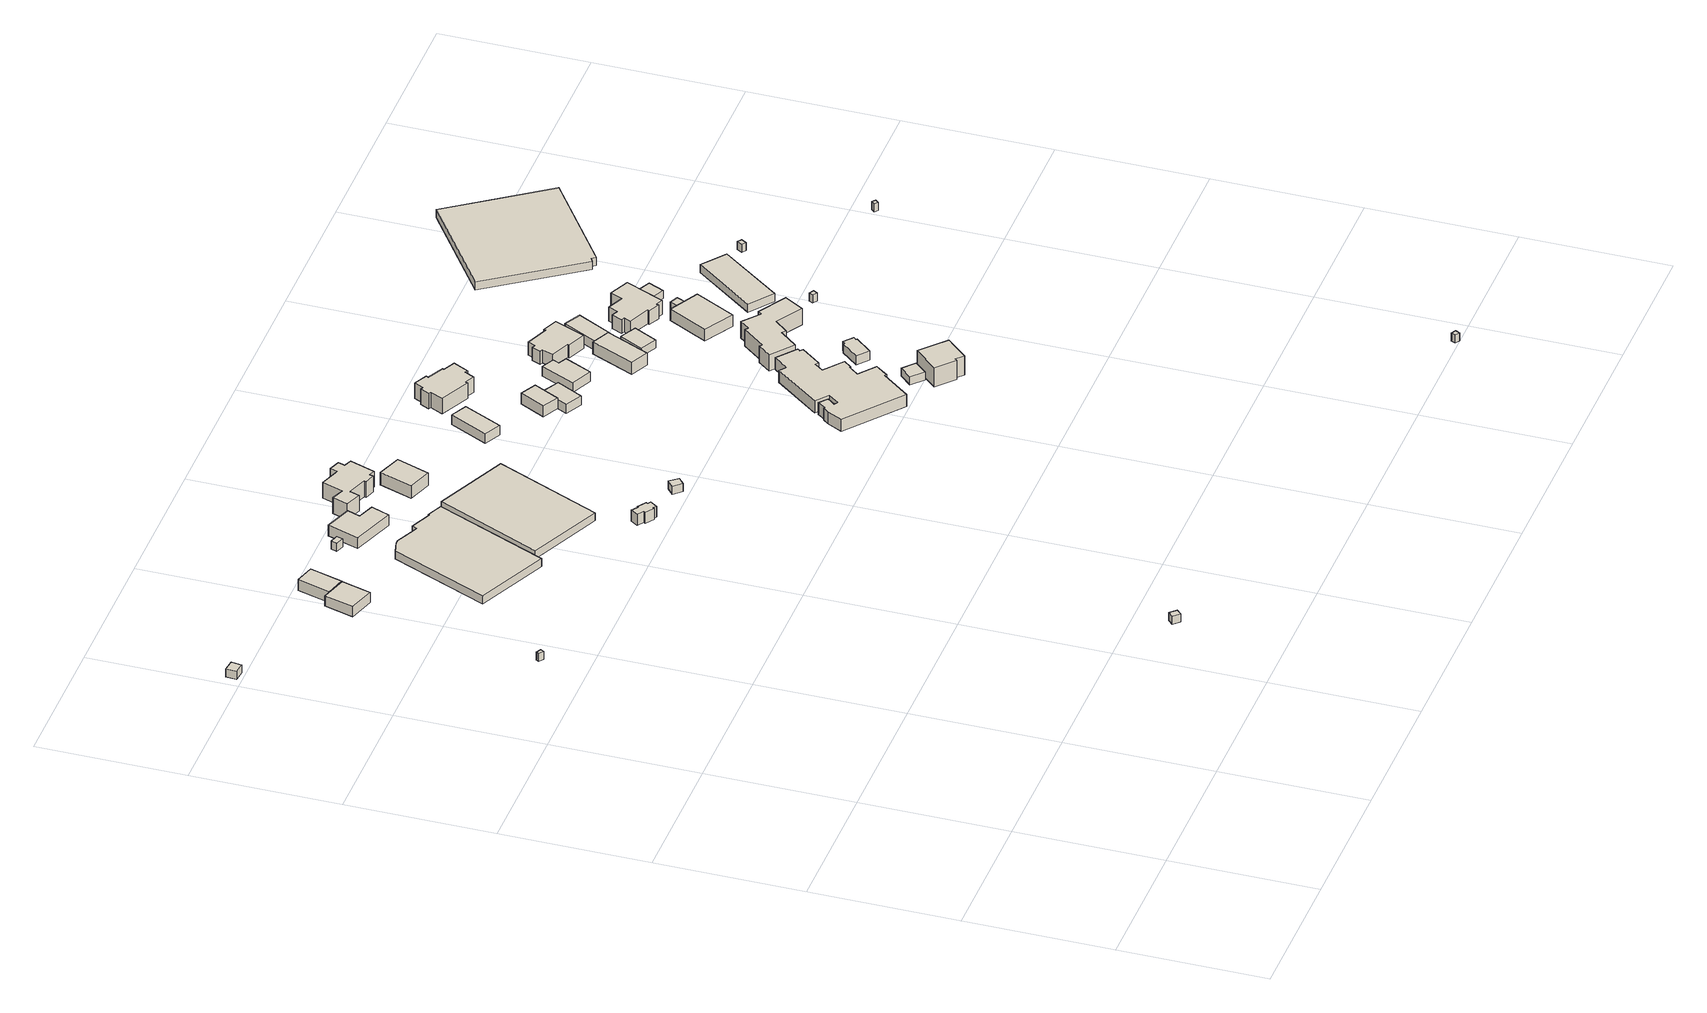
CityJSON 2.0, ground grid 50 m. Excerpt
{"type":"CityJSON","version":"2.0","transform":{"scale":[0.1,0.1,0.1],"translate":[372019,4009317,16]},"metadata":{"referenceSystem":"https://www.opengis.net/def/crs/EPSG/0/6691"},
"CityObjects":{
"building1":{"type":"Building","attributes":{"枝番":1,"利根川水系渡良瀬川洪水浸水想定区域（想定最大規模）.規模":"L2","利根川水系渡良瀬川洪水浸水想定区域（想定最大規模）.浸水ランク":"1","利根川水系渡良瀬川洪水浸水想定区域（想定最大規模）.浸水深":0.11,"利根川水系利根川洪水浸水想定区域（計画規模）.規模":"L1","利根川水系利根川洪水浸水想定区域（計画規模）.浸水ランク":"2","利根川水系利根川洪水浸水想定区域（計画規模）.浸水深":2.23,"利根川水系利根川洪水浸水想定区域（想定最大規模）.規模":"L2","利根川水系利根川洪水浸水想定区域（想定最大規模）.浸水ランク":"3","利根川水系利根川洪水浸水想定区域（想定最大規模）.浸水深":3.31,"BuildingDetails.prefecture":"10","BuildingDetails.city":"10207"},"geometry":[{"type":"Solid","lod":"1","boundaries":[[[[0,1,2,3]],[[2,4,5,3]],[[1,6,4,2]],[[0,7,6,1]],[[3,5,7,0]],[[4,6,7,5]]]]}]},
"building2":{"type":"Building","attributes":{"枝番":1,"利根川水系利根川洪水浸水想定区域（計画規模）.規模":"L1","利根川水系利根川洪水浸水想定区域（計画規模）.浸水ランク":"2","利根川水系利根川洪水浸水想定区域（計画規模）.浸水深":1.95,"利根川水系利根川洪水浸水想定区域（想定最大規模）.規模":"L2","利根川水系利根川洪水浸水想定区域（想定最大規模）.浸水ランク":"3","利根川水系利根川洪水浸水想定区域（想定最大規模）.浸水深":3.02,"usage":"451","BuildingDetails.prefecture":"10","BuildingDetails.city":"10207","BuildingDetails.surveyYear":2016},"geometry":[{"type":"Solid","lod":"1","boundaries":[[[[8,9,10,11]],[[10,12,13,11]],[[9,14,12,10]],[[8,15,14,9]],[[11,13,15,8]],[[12,14,15,13]]]]}]},
"building3":{"type":"Building","attributes":{"枝番":1,"利根川水系利根川洪水浸水想定区域（計画規模）.規模":"L1","利根川水系利根川洪水浸水想定区域（計画規模）.浸水ランク":"2","利根川水系利根川洪水浸水想定区域（計画規模）.浸水深":1.73,"利根川水系利根川洪水浸水想定区域（想定最大規模）.規模":"L2","利根川水系利根川洪水浸水想定区域（想定最大規模）.浸水ランク":"2","利根川水系利根川洪水浸水想定区域（想定最大規模）.浸水深":2.82,"usage":"411","measuredHeight":5.3,"BuildingDetails.prefecture":"10","BuildingDetails.city":"10207","BuildingDetails.surveyYear":2016},"geometry":[{"type":"Solid","lod":"1","boundaries":[[[[16,17,18,19]],[[18,20,21,19]],[[17,22,20,18]],[[16,23,22,17]],[[19,21,23,16]],[[20,22,23,21]]]]}]},
"building4":{"type":"Building","attributes":{"枝番":1,"利根川水系渡良瀬川洪水浸水想定区域（想定最大規模）.規模":"L2","利根川水系渡良瀬川洪水浸水想定区域（想定最大規模）.浸水ランク":"2","利根川水系渡良瀬川洪水浸水想定区域（想定最大規模）.浸水深":1.53,"利根川水系渡良瀬川洪水浸水想定区域（想定最大規模）.継続時間":370.1,"usage":"451","BuildingDetails.prefecture":"10","BuildingDetails.city":"10207","BuildingDetails.surveyYear":2016},"geometry":[{"type":"Solid","lod":"1","boundaries":[[[[24,25,26,27]],[[26,28,29,27]],[[25,30,28,26]],[[24,31,30,25]],[[27,29,31,24]],[[28,30,31,29]]]]}]},
"building5":{"type":"Building","attributes":{"枝番":1,"利根川水系利根川洪水浸水想定区域（計画規模）.規模":"L1","利根川水系利根川洪水浸水想定区域（計画規模）.浸水ランク":"2","利根川水系利根川洪水浸水想定区域（計画規模）.浸水深":1.62,"利根川水系利根川洪水浸水想定区域（想定最大規模）.規模":"L2","利根川水系利根川洪水浸水想定区域（想定最大規模）.浸水ランク":"2","利根川水系利根川洪水浸水想定区域（想定最大規模）.浸水深":2.72,"usage":"411","measuredHeight":4.6,"BuildingDetails.prefecture":"10","BuildingDetails.city":"10207","BuildingDetails.surveyYear":2016},"geometry":[{"type":"Solid","lod":"1","boundaries":[[[[32,33,34,35]],[[34,36,37,35]],[[33,38,36,34]],[[32,39,38,33]],[[35,37,39,32]],[[36,38,39,37]]]]}]},
"building6":{"type":"Building","attributes":{"枝番":1,"利根川水系利根川洪水浸水想定区域（計画規模）.規模":"L1","利根川水系利根川洪水浸水想定区域（計画規模）.浸水ランク":"2","利根川水系利根川洪水浸水想定区域（計画規模）.浸水深":2.03,"利根川水系利根川洪水浸水想定区域（想定最大規模）.規模":"L2","利根川水系利根川洪水浸水想定区域（想定最大規模）.浸水ランク":"3","利根川水系利根川洪水浸水想定区域（想定最大規模）.浸水深":3.12,"BuildingDetails.prefecture":"10","BuildingDetails.city":"10207"},"geometry":[{"type":"Solid","lod":"1","boundaries":[[[[40,41,42,43,44,45,46,47,48,49]],[[48,50,51,49]],[[47,52,50,48]],[[46,53,52,47]],[[45,54,53,46]],[[44,55,54,45]],[[43,56,55,44]],[[42,57,56,43]],[[41,58,57,42]],[[40,59,58,41]],[[49,51,59,40]],[[50,52,53,54,55,56,57,58,59,51]]]]}]},
"building7":{"type":"Building","attributes":{"枝番":1,"利根川水系利根川洪水浸水想定区域（計画規模）.規模":"L1","利根川水系利根川洪水浸水想定区域（計画規模）.浸水ランク":"2","利根川水系利根川洪水浸水想定区域（計画規模）.浸水深":1.72,"利根川水系利根川洪水浸水想定区域（想定最大規模）.規模":"L2","利根川水系利根川洪水浸水想定区域（想定最大規模）.浸水ランク":"2","利根川水系利根川洪水浸水想定区域（想定最大規模）.浸水深":2.81,"BuildingDetails.prefecture":"10","BuildingDetails.city":"10207"},"geometry":[{"type":"Solid","lod":"1","boundaries":[[[[60,61,62,63]],[[62,64,65,63]],[[61,66,64,62]],[[60,67,66,61]],[[63,65,67,60]],[[64,66,67,65]]]]}]},
"building8":{"type":"Building","attributes":{"枝番":1,"利根川水系利根川洪水浸水想定区域（計画規模）.規模":"L1","利根川水系利根川洪水浸水想定区域（計画規模）.浸水ランク":"2","利根川水系利根川洪水浸水想定区域（計画規模）.浸水深":1.81,"利根川水系利根川洪水浸水想定区域（想定最大規模）.規模":"L2","利根川水系利根川洪水浸水想定区域（想定最大規模）.浸水ランク":"2","利根川水系利根川洪水浸水想定区域（想定最大規模）.浸水深":2.92,"usage":"411","measuredHeight":7.3,"BuildingDetails.prefecture":"10","BuildingDetails.city":"10207","BuildingDetails.surveyYear":2016},"geometry":[{"type":"Solid","lod":"1","boundaries":[[[[68,69,70,71,72,73]],[[72,74,75,73]],[[71,76,74,72]],[[70,77,76,71]],[[69,78,77,70]],[[68,79,78,69]],[[73,75,79,68]],[[74,76,77,78,79,75]]]]}]},
"building9":{"type":"Building","attributes":{"枝番":1,"利根川水系渡良瀬川洪水浸水想定区域（想定最大規模）.規模":"L2","利根川水系渡良瀬川洪水浸水想定区域（想定最大規模）.浸水ランク":"1","利根川水系渡良瀬川洪水浸水想定区域（想定最大規模）.浸水深":0.14,"利根川水系利根川洪水浸水想定区域（計画規模）.規模":"L1","利根川水系利根川洪水浸水想定区域（計画規模）.浸水ランク":"2","利根川水系利根川洪水浸水想定区域（計画規模）.浸水深":2.43,"利根川水系利根川洪水浸水想定区域（想定最大規模）.規模":"L2","利根川水系利根川洪水浸水想定区域（想定最大規模）.浸水ランク":"3","利根川水系利根川洪水浸水想定区域（想定最大規模）.浸水深":3.51,"usage":"422","measuredHeight":4.5,"BuildingDetails.prefecture":"10","BuildingDetails.city":"10207","BuildingDetails.surveyYear":2016},"geometry":[{"type":"Solid","lod":"1","boundaries":[[[[80,81,82,83,84,85,86,87,88,89,90,91]],[[90,92,93,91]],[[89,94,92,90]],[[88,95,94,89]],[[87,96,95,88]],[[86,97,96,87]],[[85,98,97,86]],[[84,99,98,85]],[[83,100,99,84]],[[82,101,100,83]],[[81,102,101,82]],[[80,103,102,81]],[[91,93,103,80]],[[92,94,95,96,97,98,99,100,101,102,103,93]]]]}]},
"building10":{"type":"Building","attributes":{"枝番":1,"利根川水系渡良瀬川洪水浸水想定区域（想定最大規模）.規模":"L2","利根川水系渡良瀬川洪水浸水想定区域（想定最大規模）.浸水ランク":"1","利根川水系渡良瀬川洪水浸水想定区域（想定最大規模）.浸水深":0.04,"利根川水系利根川洪水浸水想定区域（計画規模）.規模":"L1","利根川水系利根川洪水浸水想定区域（計画規模）.浸水ランク":"2","利根川水系利根川洪水浸水想定区域（計画規模）.浸水深":2.12,"利根川水系利根川洪水浸水想定区域（想定最大規模）.規模":"L2","利根川水系利根川洪水浸水想定区域（想定最大規模）.浸水ランク":"3","利根川水系利根川洪水浸水想定区域（想定最大規模）.浸水深":3.21,"measuredHeight":3.3,"BuildingDetails.prefecture":"10","BuildingDetails.city":"10207"},"geometry":[{"type":"Solid","lod":"1","boundaries":[[[[104,105,106,107]],[[106,108,109,107]],[[105,110,108,106]],[[104,111,110,105]],[[107,109,111,104]],[[108,110,111,109]]]]}]},
"building11":{"type":"Building","attributes":{"枝番":1,"利根川水系利根川洪水浸水想定区域（計画規模）.規模":"L1","利根川水系利根川洪水浸水想定区域（計画規模）.浸水ランク":"2","利根川水系利根川洪水浸水想定区域（計画規模）.浸水深":1.81,"利根川水系利根川洪水浸水想定区域（想定最大規模）.規模":"L2","利根川水系利根川洪水浸水想定区域（想定最大規模）.浸水ランク":"2","利根川水系利根川洪水浸水想定区域（想定最大規模）.浸水深":2.92,"usage":"411","measuredHeight":7.1,"BuildingDetails.prefecture":"10","BuildingDetails.city":"10207","BuildingDetails.surveyYear":2016},"geometry":[{"type":"Solid","lod":"1","boundaries":[[[[112,113,114,115,116,117,118,119,120,121,122,123,124,125,126,127]],[[126,128,129,127]],[[125,130,128,126]],[[124,131,130,125]],[[123,132,131,124]],[[122,133,132,123]],[[121,134,133,122]],[[120,135,134,121]],[[119,136,135,120]],[[118,137,136,119]],[[117,138,137,118]],[[116,139,138,117]],[[115,140,139,116]],[[114,141,140,115]],[[113,142,141,114]],[[112,143,142,113]],[[127,129,143,112]],[[128,130,131,132,133,134,135,136,137,138,139,140,141,142,143,129]]]]}]},
"building12":{"type":"Building","attributes":{"枝番":1,"利根川水系渡良瀬川洪水浸水想定区域（想定最大規模）.規模":"L2","利根川水系渡良瀬川洪水浸水想定区域（想定最大規模）.浸水ランク":"1","利根川水系渡良瀬川洪水浸水想定区域（想定最大規模）.浸水深":0.24,"利根川水系利根川洪水浸水想定区域（計画規模）.規模":"L1","利根川水系利根川洪水浸水想定区域（計画規模）.浸水ランク":"2","利根川水系利根川洪水浸水想定区域（計画規模）.浸水深":2.53,"利根川水系利根川洪水浸水想定区域（想定最大規模）.規模":"L2","利根川水系利根川洪水浸水想定区域（想定最大規模）.浸水ランク":"3","利根川水系利根川洪水浸水想定区域（想定最大規模）.浸水深":3.61,"利根川水系谷田川洪水浸水想定区域（想定最大規模）.規模":"L2","BuildingDetails.prefecture":"10","BuildingDetails.city":"10207"},"geometry":[{"type":"Solid","lod":"1","boundaries":[[[[144,145,146,147]],[[146,148,149,147]],[[145,150,148,146]],[[144,151,150,145]],[[147,149,151,144]],[[148,150,151,149]]]]}]},
"building13":{"type":"Building","attributes":{"枝番":1,"利根川水系利根川洪水浸水想定区域（計画規模）.規模":"L1","利根川水系利根川洪水浸水想定区域（計画規模）.浸水ランク":"2","利根川水系利根川洪水浸水想定区域（計画規模）.浸水深":2.01,"利根川水系利根川洪水浸水想定区域（想定最大規模）.規模":"L2","利根川水系利根川洪水浸水想定区域（想定最大規模）.浸水ランク":"3","利根川水系利根川洪水浸水想定区域（想定最大規模）.浸水深":3.12,"usage":"411","measuredHeight":5.3,"BuildingDetails.prefecture":"10","BuildingDetails.city":"10207","BuildingDetails.surveyYear":2016},"geometry":[{"type":"Solid","lod":"1","boundaries":[[[[152,153,154,155]],[[154,156,157,155]],[[153,158,156,154]],[[152,159,158,153]],[[155,157,159,152]],[[156,158,159,157]]]]}]},
"building14":{"type":"Building","attributes":{"枝番":1,"利根川水系渡良瀬川洪水浸水想定区域（想定最大規模）.規模":"L2","利根川水系渡良瀬川洪水浸水想定区域（想定最大規模）.浸水ランク":"1","利根川水系渡良瀬川洪水浸水想定区域（想定最大規模）.浸水深":0.03,"利根川水系利根川洪水浸水想定区域（計画規模）.規模":"L1","利根川水系利根川洪水浸水想定区域（計画規模）.浸水ランク":"2","利根川水系利根川洪水浸水想定区域（計画規模）.浸水深":2.31,"利根川水系利根川洪水浸水想定区域（想定最大規模）.規模":"L2","利根川水系利根川洪水浸水想定区域（想定最大規模）.浸水ランク":"3","利根川水系利根川洪水浸水想定区域（想定最大規模）.浸水深":3.42,"usage":"411","measuredHeight":3.7,"BuildingDetails.prefecture":"10","BuildingDetails.city":"10207","BuildingDetails.surveyYear":2016},"geometry":[{"type":"Solid","lod":"1","boundaries":[[[[160,161,162,163]],[[162,164,165,163]],[[161,166,164,162]],[[160,167,166,161]],[[163,165,167,160]],[[164,166,167,165]]]]}]},
"building15":{"type":"Building","attributes":{"枝番":1,"利根川水系渡良瀬川洪水浸水想定区域（想定最大規模）.規模":"L2","利根川水系渡良瀬川洪水浸水想定区域（想定最大規模）.浸水ランク":"1","利根川水系渡良瀬川洪水浸水想定区域（想定最大規模）.浸水深":0.03,"利根川水系利根川洪水浸水想定区域（計画規模）.規模":"L1","利根川水系利根川洪水浸水想定区域（計画規模）.浸水ランク":"2","利根川水系利根川洪水浸水想定区域（計画規模）.浸水深":2.3,"利根川水系利根川洪水浸水想定区域（想定最大規模）.規模":"L2","利根川水系利根川洪水浸水想定区域（想定最大規模）.浸水ランク":"3","利根川水系利根川洪水浸水想定区域（想定最大規模）.浸水深":3.41,"usage":"451","measuredHeight":4.8,"BuildingDetails.prefecture":"10","BuildingDetails.city":"10207","BuildingDetails.surveyYear":2016},"geometry":[{"type":"Solid","lod":"1","boundaries":[[[[168,169,170,171]],[[170,172,173,171]],[[169,174,172,170]],[[168,175,174,169]],[[171,173,175,168]],[[172,174,175,173]]]]}]},
"building16":{"type":"Building","attributes":{"枝番":1,"利根川水系渡良瀬川洪水浸水想定区域（想定最大規模）.規模":"L2","利根川水系渡良瀬川洪水浸水想定区域（想定最大規模）.浸水ランク":"1","利根川水系渡良瀬川洪水浸水想定区域（想定最大規模）.浸水深":0.03,"利根川水系利根川洪水浸水想定区域（計画規模）.規模":"L1","利根川水系利根川洪水浸水想定区域（計画規模）.浸水ランク":"2","利根川水系利根川洪水浸水想定区域（計画規模）.浸水深":2.31,"利根川水系利根川洪水浸水想定区域（想定最大規模）.規模":"L2","利根川水系利根川洪水浸水想定区域（想定最大規模）.浸水ランク":"3","利根川水系利根川洪水浸水想定区域（想定最大規模）.浸水深":3.41,"usage":"451","measuredHeight":3.8,"BuildingDetails.prefecture":"10","BuildingDetails.city":"10207","BuildingDetails.surveyYear":2016},"geometry":[{"type":"Solid","lod":"1","boundaries":[[[[176,177,178,179]],[[178,180,181,179]],[[177,182,180,178]],[[176,183,182,177]],[[179,181,183,176]],[[180,182,183,181]]]]}]},
"building17":{"type":"Building","attributes":{"枝番":1,"利根川水系渡良瀬川洪水浸水想定区域（想定最大規模）.規模":"L2","利根川水系渡良瀬川洪水浸水想定区域（想定最大規模）.浸水ランク":"1","利根川水系渡良瀬川洪水浸水想定区域（想定最大規模）.浸水深":0.03,"利根川水系利根川洪水浸水想定区域（計画規模）.規模":"L1","利根川水系利根川洪水浸水想定区域（計画規模）.浸水ランク":"2","利根川水系利根川洪水浸水想定区域（計画規模）.浸水深":2,"利根川水系利根川洪水浸水想定区域（想定最大規模）.規模":"L2","利根川水系利根川洪水浸水想定区域（想定最大規模）.浸水ランク":"3","利根川水系利根川洪水浸水想定区域（想定最大規模）.浸水深":3.12,"usage":"411","measuredHeight":7.6,"BuildingDetails.prefecture":"10","BuildingDetails.city":"10207","BuildingDetails.surveyYear":2016},"geometry":[{"type":"Solid","lod":"1","boundaries":[[[[184,185,186,187,188,189,190,191,192,193,194,195,196,197,198,199]],[[198,200,201,199]],[[197,202,200,198]],[[196,203,202,197]],[[195,204,203,196]],[[194,205,204,195]],[[193,206,205,194]],[[192,207,206,193]],[[191,208,207,192]],[[190,209,208,191]],[[189,210,209,190]],[[188,211,210,189]],[[187,212,211,188]],[[186,213,212,187]],[[185,214,213,186]],[[184,215,214,185]],[[199,201,215,184]],[[200,202,203,204,205,206,207,208,209,210,211,212,213,214,215,201]]]]}]},
"building18":{"type":"Building","attributes":{"枝番":1,"利根川水系渡良瀬川洪水浸水想定区域（想定最大規模）.規模":"L2","利根川水系渡良瀬川洪水浸水想定区域（想定最大規模）.浸水ランク":"2","利根川水系渡良瀬川洪水浸水想定区域（想定最大規模）.浸水深":1.12,"利根川水系渡良瀬川洪水浸水想定区域（想定最大規模）.継続時間":36.6,"利根川水系利根川洪水浸水想定区域（計画規模）.規模":"L1","利根川水系利根川洪水浸水想定区域（計画規模）.浸水ランク":"3","利根川水系利根川洪水浸水想定区域（計画規模）.浸水深":3.42,"利根川水系利根川洪水浸水想定区域（想定最大規模）.規模":"L2","利根川水系利根川洪水浸水想定区域（想定最大規模）.浸水ランク":"3","利根川水系利根川洪水浸水想定区域（想定最大規模）.浸水深":4.51,"利根川水系谷田川洪水浸水想定区域（想定最大規模）.規模":"L2","利根川水系谷田川洪水浸水想定区域（想定最大規模）.浸水ランク":"2","利根川水系谷田川洪水浸水想定区域（想定最大規模）.浸水深":0.757,"利根川水系谷田川洪水浸水想定区域（想定最大規模）.継続時間":6.2,"usage":"411","measuredHeight":7,"BuildingDetails.prefecture":"10","BuildingDetails.city":"10207","BuildingDetails.surveyYear":2016},"geometry":[{"type":"Solid","lod":"1","boundaries":[[[[216,217,218,219,220,221,222,223,224,225,226,227,228,229,230,231,232,233,234,235,236,237,238,239,240,241,242]],[[241,243,244,242]],[[240,245,243,241]],[[239,246,245,240]],[[238,247,246,239]],[[237,248,247,238]],[[236,249,248,237]],[[235,250,249,236]],[[234,251,250,235]],[[233,252,251,234]],[[232,253,252,233]],[[231,254,253,232]],[[230,255,254,231]],[[229,256,255,230]],[[228,257,256,229]],[[227,258,257,228]],[[226,259,258,227]],[[225,260,259,226]],[[224,261,260,225]],[[223,262,261,224]],[[222,263,262,223]],[[221,264,263,222]],[[220,265,264,221]],[[219,266,265,220]],[[218,267,266,219]],[[217,268,267,218]],[[216,269,268,217]],[[242,244,269,216]],[[243,245,246,247,248,249,250,251,252,253,254,255,256,257,258,259,260,261,262,263,264,265,266,267,268,269,244]]]]}]},
"building19":{"type":"Building","attributes":{"枝番":1,"利根川水系渡良瀬川洪水浸水想定区域（想定最大規模）.規模":"L2","利根川水系渡良瀬川洪水浸水想定区域（想定最大規模）.浸水ランク":"1","利根川水系渡良瀬川洪水浸水想定区域（想定最大規模）.浸水深":0.13,"利根川水系利根川洪水浸水想定区域（計画規模）.規模":"L1","利根川水系利根川洪水浸水想定区域（計画規模）.浸水ランク":"2","利根川水系利根川洪水浸水想定区域（計画規模）.浸水深":2.21,"利根川水系利根川洪水浸水想定区域（想定最大規模）.規模":"L2","利根川水系利根川洪水浸水想定区域（想定最大規模）.浸水ランク":"3","利根川水系利根川洪水浸水想定区域（想定最大規模）.浸水深":3.31,"usage":"411","measuredHeight":4.4,"BuildingDetails.prefecture":"10","BuildingDetails.city":"10207","BuildingDetails.surveyYear":2016},"geometry":[{"type":"Solid","lod":"1","boundaries":[[[[270,271,272,273,274,275]],[[274,276,277,275]],[[273,278,276,274]],[[272,279,278,273]],[[271,280,279,272]],[[270,281,280,271]],[[275,277,281,270]],[[276,278,279,280,281,277]]]]}]},
"building20":{"type":"Building","attributes":{"枝番":1,"利根川水系渡良瀬川洪水浸水想定区域（想定最大規模）.規模":"L2","利根川水系渡良瀬川洪水浸水想定区域（想定最大規模）.浸水ランク":"2","利根川水系渡良瀬川洪水浸水想定区域（想定最大規模）.浸水深":1.12,"利根川水系渡良瀬川洪水浸水想定区域（想定最大規模）.継続時間":94.9,"利根川水系利根川洪水浸水想定区域（計画規模）.規模":"L1","利根川水系利根川洪水浸水想定区域（計画規模）.浸水ランク":"3","利根川水系利根川洪水浸水想定区域（計画規模）.浸水深":3.42,"利根川水系利根川洪水浸水想定区域（想定最大規模）.規模":"L2","利根川水系利根川洪水浸水想定区域（想定最大規模）.浸水ランク":"3","利根川水系利根川洪水浸水想定区域（想定最大規模）.浸水深":4.51,"利根川水系谷田川洪水浸水想定区域（想定最大規模）.規模":"L2","利根川水系谷田川洪水浸水想定区域（想定最大規模）.浸水ランク":"2","利根川水系谷田川洪水浸水想定区域（想定最大規模）.浸水深":0.757,"利根川水系谷田川洪水浸水想定区域（想定最大規模）.継続時間":18.5,"measuredHeight":3.1,"BuildingDetails.prefecture":"10","BuildingDetails.city":"10207"},"geometry":[{"type":"Solid","lod":"1","boundaries":[[[[282,283,284,285]],[[284,286,287,285]],[[283,288,286,284]],[[282,289,288,283]],[[285,287,289,282]],[[286,288,289,287]]]]}]},
"building21":{"type":"Building","attributes":{"枝番":1,"利根川水系渡良瀬川洪水浸水想定区域（想定最大規模）.規模":"L2","利根川水系渡良瀬川洪水浸水想定区域（想定最大規模）.浸水ランク":"2","利根川水系渡良瀬川洪水浸水想定区域（想定最大規模）.浸水深":1.23,"利根川水系渡良瀬川洪水浸水想定区域（想定最大規模）.継続時間":94.9,"利根川水系利根川洪水浸水想定区域（計画規模）.規模":"L1","利根川水系利根川洪水浸水想定区域（計画規模）.浸水ランク":"3","利根川水系利根川洪水浸水想定区域（計画規模）.浸水深":3.52,"利根川水系利根川洪水浸水想定区域（想定最大規模）.規模":"L2","利根川水系利根川洪水浸水想定区域（想定最大規模）.浸水ランク":"3","利根川水系利根川洪水浸水想定区域（想定最大規模）.浸水深":4.61,"利根川水系谷田川洪水浸水想定区域（想定最大規模）.規模":"L2","利根川水系谷田川洪水浸水想定区域（想定最大規模）.浸水ランク":"2","利根川水系谷田川洪水浸水想定区域（想定最大規模）.浸水深":0.857,"利根川水系谷田川洪水浸水想定区域（想定最大規模）.継続時間":18.5,"usage":"411","measuredHeight":8.6,"BuildingDetails.prefecture":"10","BuildingDetails.city":"10207","BuildingDetails.surveyYear":2016},"geometry":[{"type":"Solid","lod":"1","boundaries":[[[[290,291,292,293,294,295]],[[294,296,297,295]],[[293,298,296,294]],[[292,299,298,293]],[[291,300,299,292]],[[290,301,300,291]],[[295,297,301,290]],[[296,298,299,300,301,297]]]]}]},
"building22":{"type":"Building","attributes":{"枝番":1,"利根川水系渡良瀬川洪水浸水想定区域（想定最大規模）.規模":"L2","利根川水系渡良瀬川洪水浸水想定区域（想定最大規模）.浸水ランク":"1","利根川水系渡良瀬川洪水浸水想定区域（想定最大規模）.浸水深":0.13,"利根川水系利根川洪水浸水想定区域（計画規模）.規模":"L1","利根川水系利根川洪水浸水想定区域（計画規模）.浸水ランク":"2","利根川水系利根川洪水浸水想定区域（計画規模）.浸水深":2.4,"利根川水系利根川洪水浸水想定区域（想定最大規模）.規模":"L2","利根川水系利根川洪水浸水想定区域（想定最大規模）.浸水ランク":"3","利根川水系利根川洪水浸水想定区域（想定最大規模）.浸水深":3.52,"usage":"411","measuredHeight":6.2,"BuildingDetails.prefecture":"10","BuildingDetails.city":"10207","BuildingDetails.surveyYear":2016},"geometry":[{"type":"Solid","lod":"1","boundaries":[[[[302,303,304,305]],[[304,306,307,305]],[[303,308,306,304]],[[302,309,308,303]],[[305,307,309,302]],[[306,308,309,307]]]]}]},
"building23":{"type":"Building","attributes":{"枝番":1,"利根川水系渡良瀬川洪水浸水想定区域（想定最大規模）.規模":"L2","利根川水系渡良瀬川洪水浸水想定区域（想定最大規模）.浸水ランク":"1","利根川水系渡良瀬川洪水浸水想定区域（想定最大規模）.浸水深":0.03,"利根川水系利根川洪水浸水想定区域（計画規模）.規模":"L1","利根川水系利根川洪水浸水想定区域（計画規模）.浸水ランク":"2","利根川水系利根川洪水浸水想定区域（計画規模）.浸水深":1.8,"利根川水系利根川洪水浸水想定区域（想定最大規模）.規模":"L2","利根川水系利根川洪水浸水想定区域（想定最大規模）.浸水ランク":"2","利根川水系利根川洪水浸水想定区域（想定最大規模）.浸水深":2.92,"usage":"411","measuredHeight":6.7,"BuildingDetails.prefecture":"10","BuildingDetails.city":"10207","BuildingDetails.surveyYear":2016},"geometry":[{"type":"Solid","lod":"1","boundaries":[[[[310,311,312,313,314,315,316,317,318,319,320,321]],[[320,322,323,321]],[[319,324,322,320]],[[318,325,324,319]],[[317,326,325,318]],[[316,327,326,317]],[[315,328,327,316]],[[314,329,328,315]],[[313,330,329,314]],[[312,331,330,313]],[[311,332,331,312]],[[310,333,332,311]],[[321,323,333,310]],[[322,324,325,326,327,328,329,330,331,332,333,323]]]]}]},
"building24":{"type":"Building","attributes":{"枝番":1,"利根川水系渡良瀬川洪水浸水想定区域（想定最大規模）.規模":"L2","利根川水系渡良瀬川洪水浸水想定区域（想定最大規模）.浸水ランク":"2","利根川水系渡良瀬川洪水浸水想定区域（想定最大規模）.浸水深":1.33,"利根川水系渡良瀬川洪水浸水想定区域（想定最大規模）.継続時間":88.7,"利根川水系利根川洪水浸水想定区域（計画規模）.規模":"L1","利根川水系利根川洪水浸水想定区域（計画規模）.浸水ランク":"3","利根川水系利根川洪水浸水想定区域（計画規模）.浸水深":3.62,"利根川水系利根川洪水浸水想定区域（想定最大規模）.規模":"L2","利根川水系利根川洪水浸水想定区域（想定最大規模）.浸水ランク":"3","利根川水系利根川洪水浸水想定区域（想定最大規模）.浸水深":4.71,"利根川水系谷田川洪水浸水想定区域（想定最大規模）.規模":"L2","利根川水系谷田川洪水浸水想定区域（想定最大規模）.浸水ランク":"2","利根川水系谷田川洪水浸水想定区域（想定最大規模）.浸水深":0.957,"利根川水系谷田川洪水浸水想定区域（想定最大規模）.継続時間":17.7,"usage":"411","measuredHeight":3.8,"BuildingDetails.prefecture":"10","BuildingDetails.city":"10207","BuildingDetails.surveyYear":2016},"geometry":[{"type":"Solid","lod":"1","boundaries":[[[[334,335,336,337,338,339,340,341]],[[340,342,343,341]],[[339,344,342,340]],[[338,345,344,339]],[[337,346,345,338]],[[336,347,346,337]],[[335,348,347,336]],[[334,349,348,335]],[[341,343,349,334]],[[342,344,345,346,347,348,349,343]]]]}]},
"building25":{"type":"Building","attributes":{"枝番":1,"利根川水系渡良瀬川洪水浸水想定区域（想定最大規模）.規模":"L2","利根川水系渡良瀬川洪水浸水想定区域（想定最大規模）.浸水ランク":"1","利根川水系渡良瀬川洪水浸水想定区域（想定最大規模）.浸水深":0.13,"利根川水系利根川洪水浸水想定区域（計画規模）.規模":"L1","利根川水系利根川洪水浸水想定区域（計画規模）.浸水ランク":"2","利根川水系利根川洪水浸水想定区域（計画規模）.浸水深":2.4,"利根川水系利根川洪水浸水想定区域（想定最大規模）.規模":"L2","利根川水系利根川洪水浸水想定区域（想定最大規模）.浸水ランク":"3","利根川水系利根川洪水浸水想定区域（想定最大規模）.浸水深":3.51,"usage":"411","measuredHeight":3.2,"BuildingDetails.prefecture":"10","BuildingDetails.city":"10207","BuildingDetails.surveyYear":2016},"geometry":[{"type":"Solid","lod":"1","boundaries":[[[[350,351,352,353]],[[352,354,355,353]],[[351,356,354,352]],[[350,357,356,351]],[[353,355,357,350]],[[354,356,357,355]]]]}]},
"building26":{"type":"Building","attributes":{"枝番":1,"利根川水系渡良瀬川洪水浸水想定区域（想定最大規模）.規模":"L2","利根川水系渡良瀬川洪水浸水想定区域（想定最大規模）.浸水ランク":"1","利根川水系渡良瀬川洪水浸水想定区域（想定最大規模）.浸水深":0.03,"利根川水系利根川洪水浸水想定区域（計画規模）.規模":"L1","利根川水系利根川洪水浸水想定区域（計画規模）.浸水ランク":"2","利根川水系利根川洪水浸水想定区域（計画規模）.浸水深":2.2,"利根川水系利根川洪水浸水想定区域（想定最大規模）.規模":"L2","利根川水系利根川洪水浸水想定区域（想定最大規模）.浸水ランク":"3","利根川水系利根川洪水浸水想定区域（想定最大規模）.浸水深":3.31,"usage":"411","measuredHeight":4.1,"BuildingDetails.prefecture":"10","BuildingDetails.city":"10207","BuildingDetails.surveyYear":2016},"geometry":[{"type":"Solid","lod":"1","boundaries":[[[[358,359,360,361]],[[360,362,363,361]],[[359,364,362,360]],[[358,365,364,359]],[[361,363,365,358]],[[362,364,365,363]]]]}]},
"building27":{"type":"Building","attributes":{"枝番":1,"利根川水系渡良瀬川洪水浸水想定区域（想定最大規模）.規模":"L2","利根川水系渡良瀬川洪水浸水想定区域（想定最大規模）.浸水ランク":"2","利根川水系渡良瀬川洪水浸水想定区域（想定最大規模）.浸水深":1.12,"利根川水系渡良瀬川洪水浸水想定区域（想定最大規模）.継続時間":15.6,"利根川水系利根川洪水浸水想定区域（計画規模）.規模":"L1","利根川水系利根川洪水浸水想定区域（計画規模）.浸水ランク":"3","利根川水系利根川洪水浸水想定区域（計画規模）.浸水深":3.41,"利根川水系利根川洪水浸水想定区域（想定最大規模）.規模":"L2","利根川水系利根川洪水浸水想定区域（想定最大規模）.浸水ランク":"3","利根川水系利根川洪水浸水想定区域（想定最大規模）.浸水深":4.51,"利根川水系谷田川洪水浸水想定区域（想定最大規模）.規模":"L2","利根川水系谷田川洪水浸水想定区域（想定最大規模）.浸水ランク":"2","利根川水系谷田川洪水浸水想定区域（想定最大規模）.浸水深":0.757,"usage":"401","measuredHeight":8.3,"BuildingDetails.prefecture":"10","BuildingDetails.city":"10207","BuildingDetails.surveyYear":2016},"geometry":[{"type":"Solid","lod":"1","boundaries":[[[[366,367,368,369,370,371,372,373,374,375,376,377,378,379]],[[378,380,381,379]],[[377,382,380,378]],[[376,383,382,377]],[[375,384,383,376]],[[374,385,384,375]],[[373,386,385,374]],[[372,387,386,373]],[[371,388,387,372]],[[370,389,388,371]],[[369,390,389,370]],[[368,391,390,369]],[[367,392,391,368]],[[366,393,392,367]],[[379,381,393,366]],[[380,382,383,384,385,386,387,388,389,390,391,392,393,381]]]]}]},
"building28":{"type":"Building","attributes":{"枝番":1,"利根川水系渡良瀬川洪水浸水想定区域（想定最大規模）.規模":"L2","利根川水系渡良瀬川洪水浸水想定区域（想定最大規模）.浸水ランク":"2","利根川水系渡良瀬川洪水浸水想定区域（想定最大規模）.浸水深":1.63,"利根川水系渡良瀬川洪水浸水想定区域（想定最大規模）.継続時間":159.4,"利根川水系利根川洪水浸水想定区域（計画規模）.規模":"L1","利根川水系利根川洪水浸水想定区域（計画規模）.浸水ランク":"3","利根川水系利根川洪水浸水想定区域（計画規模）.浸水深":3.92,"利根川水系利根川洪水浸水想定区域（想定最大規模）.規模":"L2","利根川水系利根川洪水浸水想定区域（想定最大規模）.浸水ランク":"4","利根川水系利根川洪水浸水想定区域（想定最大規模）.浸水深":5.01,"利根川水系谷田川洪水浸水想定区域（想定最大規模）.規模":"L2","利根川水系谷田川洪水浸水想定区域（想定最大規模）.浸水ランク":"2","利根川水系谷田川洪水浸水想定区域（想定最大規模）.浸水深":1.26,"利根川水系谷田川洪水浸水想定区域（想定最大規模）.継続時間":333.1,"usage":"451","BuildingDetails.prefecture":"10","BuildingDetails.city":"10207","BuildingDetails.surveyYear":2016},"geometry":[{"type":"Solid","lod":"1","boundaries":[[[[394,395,396,397]],[[396,398,399,397]],[[395,400,398,396]],[[394,401,400,395]],[[397,399,401,394]],[[398,400,401,399]]]]}]},
"building29":{"type":"Building","attributes":{"枝番":1,"利根川水系渡良瀬川洪水浸水想定区域（想定最大規模）.規模":"L2","利根川水系渡良瀬川洪水浸水想定区域（想定最大規模）.浸水ランク":"2","利根川水系渡良瀬川洪水浸水想定区域（想定最大規模）.浸水深":0.63,"利根川水系利根川洪水浸水想定区域（計画規模）.規模":"L1","利根川水系利根川洪水浸水想定区域（計画規模）.浸水ランク":"2","利根川水系利根川洪水浸水想定区域（計画規模）.浸水深":2.91,"利根川水系利根川洪水浸水想定区域（想定最大規模）.規模":"L2","利根川水系利根川洪水浸水想定区域（想定最大規模）.浸水ランク":"3","利根川水系利根川洪水浸水想定区域（想定最大規模）.浸水深":4.01,"利根川水系谷田川洪水浸水想定区域（想定最大規模）.規模":"L2","利根川水系谷田川洪水浸水想定区域（想定最大規模）.浸水ランク":"1","利根川水系谷田川洪水浸水想定区域（想定最大規模）.浸水深":0.257,"usage":"411","measuredHeight":5.4,"BuildingDetails.prefecture":"10","BuildingDetails.city":"10207","BuildingDetails.surveyYear":2016},"geometry":[{"type":"Solid","lod":"1","boundaries":[[[[402,403,404,405]],[[404,406,407,405]],[[403,408,406,404]],[[402,409,408,403]],[[405,407,409,402]],[[406,408,409,407]]]]}]},
"building30":{"type":"Building","attributes":{"枝番":1,"利根川水系渡良瀬川洪水浸水想定区域（想定最大規模）.規模":"L2","利根川水系渡良瀬川洪水浸水想定区域（想定最大規模）.浸水ランク":"1","利根川水系渡良瀬川洪水浸水想定区域（想定最大規模）.浸水深":0.13,"利根川水系利根川洪水浸水想定区域（計画規模）.規模":"L1","利根川水系利根川洪水浸水想定区域（計画規模）.浸水ランク":"2","利根川水系利根川洪水浸水想定区域（計画規模）.浸水深":2.4,"利根川水系利根川洪水浸水想定区域（想定最大規模）.規模":"L2","利根川水系利根川洪水浸水想定区域（想定最大規模）.浸水ランク":"3","利根川水系利根川洪水浸水想定区域（想定最大規模）.浸水深":3.51,"利根川水系谷田川洪水浸水想定区域（想定最大規模）.規模":"L2","usage":"411","measuredHeight":7.7,"BuildingDetails.prefecture":"10","BuildingDetails.city":"10207","BuildingDetails.surveyYear":2016},"geometry":[{"type":"Solid","lod":"1","boundaries":[[[[410,411,412,413,414,415,416,417,418,419,420,421,422,423]],[[422,424,425,423]],[[421,426,424,422]],[[420,427,426,421]],[[419,428,427,420]],[[418,429,428,419]],[[417,430,429,418]],[[416,431,430,417]],[[415,432,431,416]],[[414,433,432,415]],[[413,434,433,414]],[[412,435,434,413]],[[411,436,435,412]],[[410,437,436,411]],[[423,425,437,410]],[[424,426,427,428,429,430,431,432,433,434,435,436,437,425]]]]}]},
"building31":{"type":"Building","attributes":{"枝番":1,"利根川水系渡良瀬川洪水浸水想定区域（想定最大規模）.規模":"L2","利根川水系渡良瀬川洪水浸水想定区域（想定最大規模）.浸水ランク":"2","利根川水系渡良瀬川洪水浸水想定区域（想定最大規模）.浸水深":0.53,"利根川水系利根川洪水浸水想定区域（計画規模）.規模":"L1","利根川水系利根川洪水浸水想定区域（計画規模）.浸水ランク":"2","利根川水系利根川洪水浸水想定区域（計画規模）.浸水深":2.8,"利根川水系利根川洪水浸水想定区域（想定最大規模）.規模":"L2","利根川水系利根川洪水浸水想定区域（想定最大規模）.浸水ランク":"3","利根川水系利根川洪水浸水想定区域（想定最大規模）.浸水深":3.91,"利根川水系谷田川洪水浸水想定区域（想定最大規模）.規模":"L2","利根川水系谷田川洪水浸水想定区域（想定最大規模）.浸水ランク":"2","利根川水系谷田川洪水浸水想定区域（想定最大規模）.浸水深":0.557,"usage":"411","measuredHeight":4.9,"BuildingDetails.prefecture":"10","BuildingDetails.city":"10207","BuildingDetails.surveyYear":2016},"geometry":[{"type":"Solid","lod":"1","boundaries":[[[[438,439,440,441]],[[440,442,443,441]],[[439,444,442,440]],[[438,445,444,439]],[[441,443,445,438]],[[442,444,445,443]]]]}]},
"building32":{"type":"Building","attributes":{"枝番":1,"利根川水系渡良瀬川洪水浸水想定区域（想定最大規模）.規模":"L2","利根川水系渡良瀬川洪水浸水想定区域（想定最大規模）.浸水ランク":"1","利根川水系渡良瀬川洪水浸水想定区域（想定最大規模）.浸水深":0.23,"利根川水系利根川洪水浸水想定区域（計画規模）.規模":"L1","利根川水系利根川洪水浸水想定区域（計画規模）.浸水ランク":"2","利根川水系利根川洪水浸水想定区域（計画規模）.浸水深":2.5,"利根川水系利根川洪水浸水想定区域（想定最大規模）.規模":"L2","利根川水系利根川洪水浸水想定区域（想定最大規模）.浸水ランク":"3","利根川水系利根川洪水浸水想定区域（想定最大規模）.浸水深":3.61,"利根川水系谷田川洪水浸水想定区域（想定最大規模）.規模":"L2","利根川水系谷田川洪水浸水想定区域（想定最大規模）.浸水ランク":"1","利根川水系谷田川洪水浸水想定区域（想定最大規模）.浸水深":0.357,"measuredHeight":3.2,"BuildingDetails.prefecture":"10","BuildingDetails.city":"10207"},"geometry":[{"type":"Solid","lod":"1","boundaries":[[[[446,447,448,449]],[[448,450,451,449]],[[447,452,450,448]],[[446,453,452,447]],[[449,451,453,446]],[[450,452,453,451]]]]}]},
"building33":{"type":"Building","attributes":{"枝番":1,"利根川水系渡良瀬川洪水浸水想定区域（想定最大規模）.規模":"L2","利根川水系渡良瀬川洪水浸水想定区域（想定最大規模）.浸水ランク":"2","利根川水系渡良瀬川洪水浸水想定区域（想定最大規模）.浸水深":1.33,"利根川水系渡良瀬川洪水浸水想定区域（想定最大規模）.継続時間":93.8,"利根川水系利根川洪水浸水想定区域（計画規模）.規模":"L1","利根川水系利根川洪水浸水想定区域（計画規模）.浸水ランク":"3","利根川水系利根川洪水浸水想定区域（計画規模）.浸水深":3.61,"利根川水系利根川洪水浸水想定区域（想定最大規模）.規模":"L2","利根川水系利根川洪水浸水想定区域（想定最大規模）.浸水ランク":"3","利根川水系利根川洪水浸水想定区域（想定最大規模）.浸水深":4.71,"利根川水系谷田川洪水浸水想定区域（想定最大規模）.規模":"L2","利根川水系谷田川洪水浸水想定区域（想定最大規模）.浸水ランク":"2","利根川水系谷田川洪水浸水想定区域（想定最大規模）.浸水深":0.957,"利根川水系谷田川洪水浸水想定区域（想定最大規模）.継続時間":18.4,"usage":"451","BuildingDetails.prefecture":"10","BuildingDetails.city":"10207","BuildingDetails.surveyYear":2016},"geometry":[{"type":"Solid","lod":"1","boundaries":[[[[454,455,456,457]],[[456,458,459,457]],[[455,460,458,456]],[[454,461,460,455]],[[457,459,461,454]],[[458,460,461,459]]]]}]},
"building34":{"type":"Building","attributes":{"枝番":1,"利根川水系渡良瀬川洪水浸水想定区域（想定最大規模）.規模":"L2","利根川水系渡良瀬川洪水浸水想定区域（想定最大規模）.浸水ランク":"2","利根川水系渡良瀬川洪水浸水想定区域（想定最大規模）.浸水深":1.53,"利根川水系渡良瀬川洪水浸水想定区域（想定最大規模）.継続時間":111.3,"利根川水系利根川洪水浸水想定区域（計画規模）.規模":"L1","利根川水系利根川洪水浸水想定区域（計画規模）.浸水ランク":"3","利根川水系利根川洪水浸水想定区域（計画規模）.浸水深":3.81,"利根川水系利根川洪水浸水想定区域（想定最大規模）.規模":"L2","利根川水系利根川洪水浸水想定区域（想定最大規模）.浸水ランク":"3","利根川水系利根川洪水浸水想定区域（想定最大規模）.浸水深":4.91,"利根川水系谷田川洪水浸水想定区域（想定最大規模）.規模":"L2","利根川水系谷田川洪水浸水想定区域（想定最大規模）.浸水ランク":"2","利根川水系谷田川洪水浸水想定区域（想定最大規模）.浸水深":1.16,"利根川水系谷田川洪水浸水想定区域（想定最大規模）.継続時間":20.5,"BuildingDetails.prefecture":"10","BuildingDetails.city":"10207"},"geometry":[{"type":"Solid","lod":"1","boundaries":[[[[462,463,464,465]],[[464,466,467,465]],[[463,468,466,464]],[[462,469,468,463]],[[465,467,469,462]],[[466,468,469,467]]]]}]},
"building35":{"type":"Building","attributes":{"枝番":1,"利根川水系渡良瀬川洪水浸水想定区域（想定最大規模）.規模":"L2","利根川水系渡良瀬川洪水浸水想定区域（想定最大規模）.浸水ランク":"2","利根川水系渡良瀬川洪水浸水想定区域（想定最大規模）.浸水深":1.33,"利根川水系渡良瀬川洪水浸水想定区域（想定最大規模）.継続時間":78.6,"利根川水系利根川洪水浸水想定区域（計画規模）.規模":"L1","利根川水系利根川洪水浸水想定区域（計画規模）.浸水ランク":"3","利根川水系利根川洪水浸水想定区域（計画規模）.浸水深":3.6,"利根川水系利根川洪水浸水想定区域（想定最大規模）.規模":"L2","利根川水系利根川洪水浸水想定区域（想定最大規模）.浸水ランク":"3","利根川水系利根川洪水浸水想定区域（想定最大規模）.浸水深":4.71,"利根川水系谷田川洪水浸水想定区域（想定最大規模）.規模":"L2","利根川水系谷田川洪水浸水想定区域（想定最大規模）.浸水ランク":"2","利根川水系谷田川洪水浸水想定区域（想定最大規模）.浸水深":0.957,"利根川水系谷田川洪水浸水想定区域（想定最大規模）.継続時間":16.3,"usage":"451","BuildingDetails.prefecture":"10","BuildingDetails.city":"10207","BuildingDetails.surveyYear":2016},"geometry":[{"type":"Solid","lod":"1","boundaries":[[[[470,471,472,473]],[[472,474,475,473]],[[471,476,474,472]],[[470,477,476,471]],[[473,475,477,470]],[[474,476,477,475]]]]}]},
"building36":{"type":"Building","attributes":{"枝番":1,"利根川水系渡良瀬川洪水浸水想定区域（想定最大規模）.規模":"L2","利根川水系渡良瀬川洪水浸水想定区域（想定最大規模）.浸水ランク":"2","利根川水系渡良瀬川洪水浸水想定区域（想定最大規模）.浸水深":1.33,"利根川水系渡良瀬川洪水浸水想定区域（想定最大規模）.継続時間":87.4,"利根川水系利根川洪水浸水想定区域（計画規模）.規模":"L1","利根川水系利根川洪水浸水想定区域（計画規模）.浸水ランク":"3","利根川水系利根川洪水浸水想定区域（計画規模）.浸水深":3.61,"利根川水系利根川洪水浸水想定区域（想定最大規模）.規模":"L2","利根川水系利根川洪水浸水想定区域（想定最大規模）.浸水ランク":"3","利根川水系利根川洪水浸水想定区域（想定最大規模）.浸水深":4.71,"利根川水系谷田川洪水浸水想定区域（想定最大規模）.規模":"L2","利根川水系谷田川洪水浸水想定区域（想定最大規模）.浸水ランク":"2","利根川水系谷田川洪水浸水想定区域（想定最大規模）.浸水深":0.957,"利根川水系谷田川洪水浸水想定区域（想定最大規模）.継続時間":17.6,"BuildingDetails.prefecture":"10","BuildingDetails.city":"10207"},"geometry":[{"type":"Solid","lod":"1","boundaries":[[[[478,479,480,481,482,483]],[[482,484,485,483]],[[481,486,484,482]],[[480,487,486,481]],[[479,488,487,480]],[[478,489,488,479]],[[483,485,489,478]],[[484,486,487,488,489,485]]]]}]},
"building37":{"type":"Building","attributes":{"枝番":1,"利根川水系渡良瀬川洪水浸水想定区域（想定最大規模）.規模":"L2","利根川水系渡良瀬川洪水浸水想定区域（想定最大規模）.浸水ランク":"2","利根川水系渡良瀬川洪水浸水想定区域（想定最大規模）.浸水深":0.63,"利根川水系渡良瀬川洪水浸水想定区域（想定最大規模）.継続時間":9.5,"利根川水系利根川洪水浸水想定区域（計画規模）.規模":"L1","利根川水系利根川洪水浸水想定区域（計画規模）.浸水ランク":"2","利根川水系利根川洪水浸水想定区域（計画規模）.浸水深":2.9,"利根川水系利根川洪水浸水想定区域（想定最大規模）.規模":"L2","利根川水系利根川洪水浸水想定区域（想定最大規模）.浸水ランク":"3","利根川水系利根川洪水浸水想定区域（想定最大規模）.浸水深":4.01,"利根川水系谷田川洪水浸水想定区域（想定最大規模）.規模":"L2","利根川水系谷田川洪水浸水想定区域（想定最大規模）.浸水ランク":"1","利根川水系谷田川洪水浸水想定区域（想定最大規模）.浸水深":0.257,"measuredHeight":4.3,"BuildingDetails.prefecture":"10","BuildingDetails.city":"10207"},"geometry":[{"type":"Solid","lod":"1","boundaries":[[[[490,491,492,493]],[[492,494,495,493]],[[491,496,494,492]],[[490,497,496,491]],[[493,495,497,490]],[[494,496,497,495]]]]}]}
},
"vertices":[
[10,3010,21],[14,3046,21],[54,3042,21],[49,3006,21],[54,3042,51],[49,3006,51],[14,3046,51],[10,3010,51],
[388,2155,22],[394,2165,22],[411,2156,22],[404,2145,22],[411,2156,52],[404,2145,52],[394,2165,52],[388,2155,52],
[435,2772,24],[464,2872,24],[553,2845,24],[524,2745,24],[553,2845,62],[524,2745,62],[464,2872,62],[435,2772,62],
[1207,374,2],[1224,390,2],[1244,369,2],[1228,353,2],[1244,369,32],[1228,353,32],[1224,390,32],[1207,374,32],
[487,2866,22],[520,2977,22],[586,2958,22],[553,2846,22],[586,2958,63],[553,2846,63],[520,2977,63],[487,2866,63],
[627,2415,21],[773,2745,21],[814,2756,21],[829,2755,21],[907,2720,21],[915,2737,21],[988,2705,21],[990,2709,21],[1043,2686,21],[874,2305,21],[1043,2686,51],[874,2305,51],[990,2709,51],[988,2705,51],[915,2737,51],[907,2720,51],[829,2755,51],[814,2756,51],[773,2745,51],[627,2415,51],
[752,2927,24],[758,2948,24],[788,2939,24],[781,2917,24],[788,2939,54],[781,2917,54],[758,2948,54],[752,2927,54],
[789,2872,21],[827,2979,21],[919,2946,21],[903,2903,21],[960,2882,21],[937,2819,21],[960,2882,61],[937,2819,61],[903,2903,61],[919,2946,61],[827,2979,61],[789,2872,61],
[1229,2059,17],[1226,2055,17],[1197,2075,17],[1200,2080,17],[1178,2095,17],[1195,2120,17],[1217,2104,17],[1220,2108,17],[1249,2088,17],[1246,2083,17],[1256,2076,17],[1239,2052,17],[1256,2076,58],[1239,2052,58],[1246,2083,58],[1249,2088,58],[1220,2108,58],[1217,2104,58],[1195,2120,58],[1178,2095,58],[1200,2080,58],[1197,2075,58],[1226,2055,58],[1229,2059,58],
[910,2337,19],[1070,2693,19],[1320,2582,19],[1160,2225,19],[1320,2582,49],[1160,2225,49],[1070,2693,49],[910,2337,49],
[1054,2931,23],[1056,2938,23],[990,2961,23],[979,2929,23],[923,2949,23],[942,3002,23],[985,2986,23],[1010,3057,23],[1079,3033,23],[1088,3058,23],[1126,3044,23],[1118,3021,23],[1145,3011,23],[1115,2925,23],[1094,2932,23],[1090,2919,23],[1094,2932,82],[1090,2919,82],[1115,2925,82],[1145,3011,82],[1118,3021,82],[1126,3044,82],[1088,3058,82],[1079,3033,82],[1010,3057,82],[985,2986,82],[942,3002,82],[923,2949,82],[979,2929,82],[990,2961,82],[1056,2938,82],[1054,2931,82],
[1371,2044,16],[1396,2065,16],[1419,2037,16],[1395,2017,16],[1419,2037,46],[1395,2017,46],[1396,2065,46],[1371,2044,46],
[1098,2800,19],[1138,2912,19],[1220,2883,19],[1180,2771,19],[1220,2883,66],[1180,2771,66],[1138,2912,66],[1098,2800,66],
[1447,2673,19],[1512,2804,19],[1568,2776,19],[1504,2645,19],[1568,2776,55],[1504,2645,55],[1512,2804,55],[1447,2673,55],
[1639,2548,18],[1684,2635,18],[1739,2607,18],[1694,2520,18],[1739,2607,58],[1694,2520,58],[1684,2635,58],[1639,2548,58],
[1680,2488,16],[1726,2579,16],[1785,2548,16],[1738,2458,16],[1785,2548,50],[1738,2458,50],[1726,2579,50],[1680,2488,50],
[1663,2808,19],[1658,2799,19],[1556,2849,19],[1577,2892,19],[1569,2897,19],[1584,2927,19],[1593,2923,19],[1609,2955,19],[1655,2932,19],[1651,2924,19],[1708,2896,19],[1706,2892,19],[1747,2872,19],[1721,2820,19],[1712,2825,19],[1695,2792,19],[1712,2825,77],[1695,2792,77],[1721,2820,77],[1747,2872,77],[1706,2892,77],[1708,2896,77],[1651,2924,77],[1655,2932,77],[1609,2955,77],[1593,2923,77],[1584,2927,77],[1569,2897,77],[1577,2892,77],[1556,2849,77],[1658,2799,77],[1663,2808,77],
[1865,1658,6],[1891,1711,6],[1906,1729,6],[1909,1727,6],[1929,1753,6],[1957,1731,6],[1936,1705,6],[1947,1697,6],[1975,1734,6],[1933,1767,6],[2055,1922,6],[2077,1905,6],[2116,1954,6],[2181,1902,6],[2175,1894,6],[2184,1886,6],[2130,1817,6],[2120,1825,6],[2098,1796,6],[2163,1745,6],[2140,1717,6],[2137,1719,6],[2111,1687,6],[2168,1642,6],[2135,1600,6],[2130,1605,6],[2054,1509,6],[2130,1605,51],[2054,1509,51],[2135,1600,51],[2168,1642,51],[2111,1687,51],[2137,1719,51],[2140,1717,51],[2163,1745,51],[2098,1796,51],[2120,1825,51],[2130,1817,51],[2184,1886,51],[2175,1894,51],[2181,1902,51],[2116,1954,51],[2077,1905,51],[2055,1922,51],[1933,1767,51],[1975,1734,51],[1947,1697,51],[1936,1705,51],[1957,1731,51],[1929,1753,51],[1909,1727,51],[1906,1729,51],[1891,1711,51],[1865,1658,51],
[1789,2503,18],[1844,2619,18],[1888,2598,18],[1878,2576,18],[1906,2562,18],[1862,2469,18],[1906,2562,55],[1862,2469,55],[1878,2576,55],[1888,2598,55],[1844,2619,55],[1789,2503,55],
[2165,1534,7],[2202,1574,7],[2242,1539,7],[2205,1498,7],[2242,1539,37],[2205,1498,37],[2202,1574,37],[2165,1534,37],
[2247,1414,4],[2241,1407,4],[2181,1460,4],[2254,1540,4],[2337,1464,4],[2271,1392,4],[2337,1464,76],[2271,1392,76],[2254,1540,76],[2181,1460,76],[2241,1407,76],[2247,1414,76],
[1942,2361,15],[2010,2509,15],[2073,2480,15],[2005,2332,15],[2073,2480,60],[2005,2332,60],[2010,2509,60],[1942,2361,60],
[1960,2569,19],[1962,2575,19],[1896,2602,19],[1911,2640,19],[1901,2644,19],[1913,2674,19],[1926,2669,19],[1936,2694,19],[2013,2663,19],[2016,2670,19],[2068,2648,19],[2024,2543,19],[2068,2648,68],[2024,2543,68],[2016,2670,68],[2013,2663,68],[1936,2694,68],[1926,2669,68],[1913,2674,68],[1901,2644,68],[1911,2640,68],[1896,2602,68],[1962,2575,68],[1960,2569,68],
[2217,1725,6],[2265,1782,6],[2269,1779,6],[2277,1788,6],[2308,1762,6],[2300,1753,6],[2303,1750,6],[2255,1693,6],[2303,1750,40],[2255,1693,40],[2300,1753,40],[2308,1762,40],[2277,1788,40],[2269,1779,40],[2265,1782,40],[2217,1725,40],
[2040,2363,16],[2082,2443,16],[2138,2414,16],[2097,2334,16],[2138,2414,47],[2097,2334,47],[2082,2443,47],[2040,2363,47],
[2024,2506,18],[2085,2624,18],[2142,2594,18],[2081,2477,18],[2142,2594,53],[2081,2477,53],[2085,2624,53],[2024,2506,53],
[2103,1969,5],[2138,2013,5],[2146,2006,5],[2208,2083,5],[2218,2074,5],[2245,2107,5],[2303,2060,5],[2311,2073,5],[2409,2015,5],[2370,1950,5],[2278,2004,5],[2240,1958,5],[2227,1969,5],[2177,1909,5],[2227,1969,67],[2177,1909,67],[2240,1958,67],[2278,2004,67],[2370,1950,67],[2409,2015,67],[2311,2073,67],[2303,2060,67],[2245,2107,67],[2218,2074,67],[2208,2083,67],[2146,2006,67],[2138,2013,67],[2103,1969,67],
[2902,10,3],[2909,25,3],[2925,17,3],[2918,2,3],[2925,17,33],[2918,2,33],[2909,25,33],[2902,10,33],
[2190,2206,9],[2261,2340,9],[2363,2286,9],[2291,2148,9],[2363,2286,52],[2291,2148,52],[2261,2340,52],[2190,2206,52],
[2252,2381,16],[2249,2374,16],[2210,2392,16],[2213,2398,16],[2139,2431,16],[2149,2453,16],[2138,2458,16],[2154,2494,16],[2176,2484,16],[2190,2517,16],[2246,2492,16],[2265,2534,16],[2334,2503,16],[2275,2371,16],[2334,2503,68],[2275,2371,68],[2265,2534,68],[2246,2492,68],[2190,2517,68],[2176,2484,68],[2154,2494,68],[2138,2458,68],[2149,2453,68],[2139,2431,68],[2213,2398,68],[2210,2392,68],[2249,2374,68],[2252,2381,68],
[2296,2325,11],[2310,2356,11],[2339,2343,11],[2325,2311,11],[2339,2343,42],[2325,2311,42],[2310,2356,42],[2296,2325,42],
[2324,2415,10],[2348,2469,10],[2389,2451,10],[2364,2397,10],[2389,2451,40],[2364,2397,40],[2348,2469,40],[2324,2415,40],
[2490,1955,5],[2498,1969,5],[2514,1959,5],[2505,1945,5],[2514,1959,35],[2505,1945,35],[2498,1969,35],[2490,1955,35],
[2383,2129,4],[2539,2335,4],[2619,2274,4],[2463,2068,4],[2619,2274,34],[2463,2068,34],[2539,2335,34],[2383,2129,34],
[2679,2246,5],[2690,2264,5],[2704,2254,5],[2693,2236,5],[2704,2254,35],[2693,2236,35],[2690,2264,35],[2679,2246,35],
[2464,2663,5],[2451,2655,5],[2234,2963,5],[2566,3197,5],[2793,2874,5],[2474,2649,5],[2793,2874,35],[2474,2649,35],[2566,3197,35],[2234,2963,35],[2451,2655,35],[2464,2663,35],
[3008,1924,7],[3018,1936,7],[3029,1927,7],[3019,1915,7],[3029,1927,37],[3019,1915,37],[3018,1936,37],[3008,1924,37]
]}
